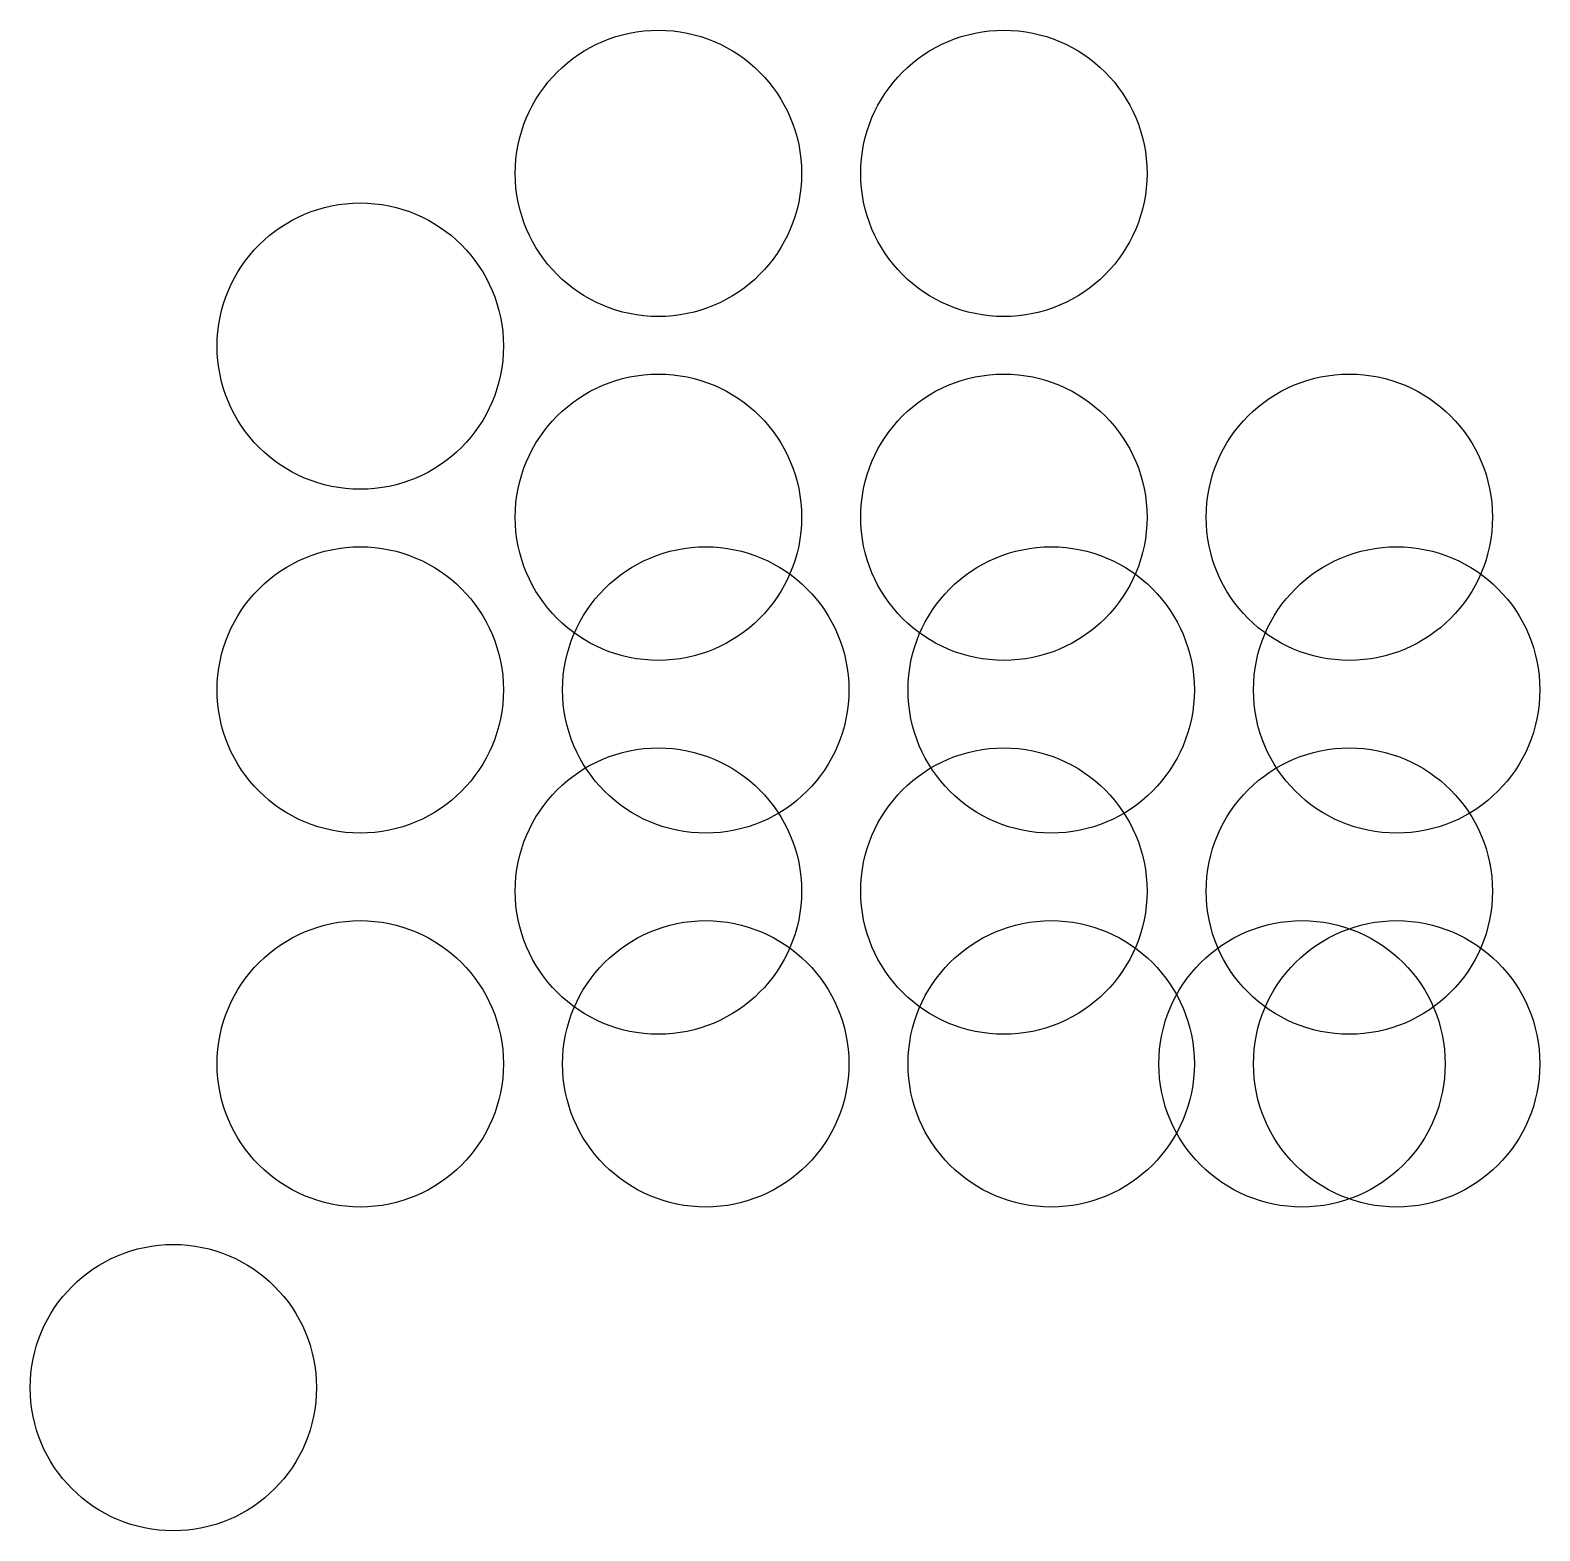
# Model space of a CAD drawing. Header units: inches. Extents: x -1.37 to 4.91, y -1.94 to 4.3.
import ezdxf

# ---------------------------------------------------------------- set-up
doc = ezdxf.new("R2010")
doc.units = ezdxf.units.IN
doc.header["$MEASUREMENT"] = 0
doc.layers.get('0').update_dxf_attribs({"linetype": 'CONTINUOUS'})

msp = doc.modelspace()

# ---------------------------------------------------------------- linework, layer by layer
for centre in [(1.2402, 3.7037), (2.6772, 3.7037), (0, 2.9852), (1.2402, 2.2736), (2.6772, 2.2736), (4.1142, 2.2736), (0, 1.5551), (1.437, 1.5551), (2.874, 1.5551), (4.311, 1.5551), (1.2402, 0.7185), (2.6772, 0.7185), (4.1142, 0.7185), (0, 0), (1.437, 0), (2.874, 0), (3.9173, 0), (4.311, 0), (-0.7776, -1.3468)]:
    msp.add_circle(centre, 0.5955)

doc.saveas('drawing.dxf')
